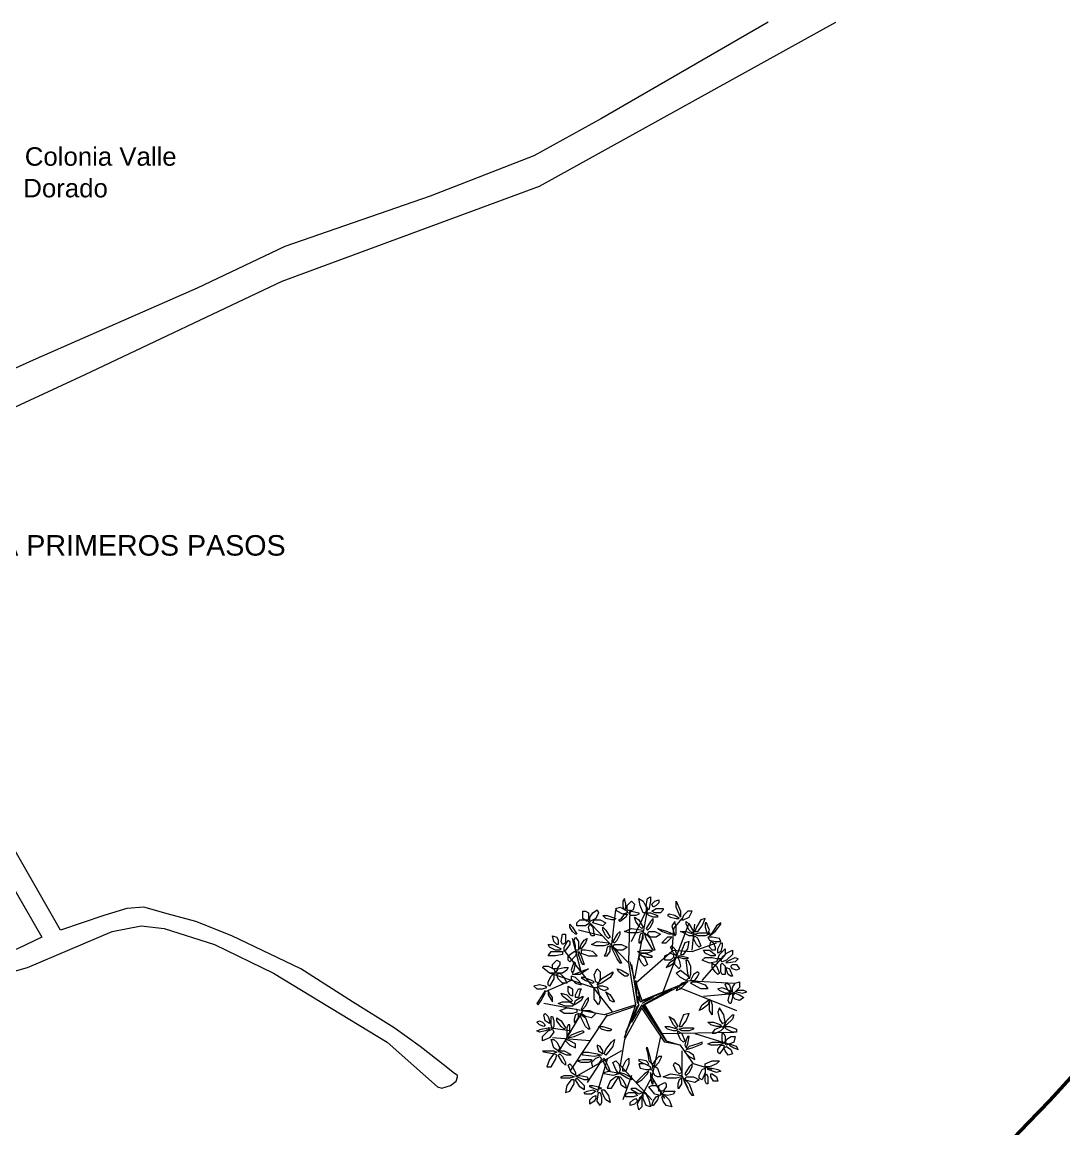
# Model space of a CAD drawing. Header units: millimetres. Extents: x 2424 to 2568, y 1542 to 1762.
# Drawn here: x 2518.33 to 2538.78, y 1638.09 to 1659.82 of the extents above; entities that cross this region are included whole.
import ezdxf

# ---------------------------------------------------------------- set-up
doc = ezdxf.new("R2010")
doc.units = ezdxf.units.MM
doc.layers.add('PDF_0', color=7, linetype='Continuous')
doc.layers.add('PDF_Text', color=7, linetype='Continuous')
doc.styles.add('PDF ArialMT', font='arial.ttf')

msp = doc.modelspace()

# ---------------------------------------------------------------- linework, layer by layer
at = {"layer": 'PDF_0', "lineweight": 9}
for points in [[(2532.974, 1659.817), (2529.698, 1657.925), (2528.371, 1657.19), (2526.337, 1656.4), (2523.485, 1655.411), (2521.762, 1654.592), (2518.6, 1653.209), (2516.03, 1652.051)], [(2516.566, 1651.514), (2519.56, 1652.898), (2523.429, 1654.733), (2528.484, 1656.597), (2534.301, 1659.817)], [(2517.216, 1640.924), (2518.43, 1641.263), (2520.096, 1641.969), (2520.661, 1642.082), (2521.113, 1642.026), (2522.101, 1641.715), (2523.259, 1641.15), (2525.49, 1639.795), (2526.479, 1638.919), (2526.563, 1638.891), (2526.733, 1638.948), (2526.846, 1639.032), (2526.874, 1639.117), (2526.874, 1639.145), (2526.789, 1639.202), (2526.648, 1639.315), (2526.14, 1639.71), (2525.631, 1640.077), (2524.812, 1640.585), (2523.796, 1641.235), (2522.44, 1641.884), (2521.734, 1642.167), (2521.198, 1642.308), (2520.718, 1642.449), (2520.379, 1642.421), (2519.927, 1642.28), (2519.08, 1641.997), (2516.905, 1645.782)], [(2530.291, 1641.771), (2530.601, 1642.421), (2530.347, 1641.037), (2530.263, 1641.376)], [(2529.896, 1641.659), (2529.98, 1642.393)], [(2530.234, 1641.376), (2530.263, 1642.393)], [(2531.279, 1642.223), (2531.11, 1642.026), (2531.082, 1641.574), (2530.376, 1640.953), (2530.489, 1640.614), (2531.392, 1640.981), (2530.545, 1640.529), (2530.969, 1639.823), (2531.251, 1639.738)], [(2529.698, 1641.884), (2529.246, 1641.997)], [(2530.376, 1640.529), (2530.234, 1641.348), (2529.472, 1642.139)], [(2530.912, 1640.783), (2531.42, 1642.139)], [(2531.477, 1641.602), (2531.533, 1642.11)], [(2529.302, 1641.178), (2529.133, 1641.828)], [(2529.924, 1640.388), (2528.964, 1641.602)], [(2531.082, 1641.602), (2531.477, 1641.574), (2531.957, 1641.743)], [(2531.675, 1641.009), (2532.098, 1641.489)], [(2529.528, 1640.868), (2528.681, 1641.15)], [(2530.291, 1641.32), (2530.404, 1640.557), (2530.376, 1641.009), (2530.46, 1640.585), (2531.082, 1640.84), (2530.517, 1640.529), (2530.969, 1639.823), (2530.489, 1640.529), (2530.291, 1640.19), (2530.432, 1640.529), (2530.178, 1639.992), (2530.404, 1640.501), (2530.432, 1640.529), (2530.404, 1640.698), (2530.46, 1640.585), (2530.714, 1640.67), (2530.489, 1640.557)], [(2529.105, 1641.009), (2528.596, 1640.783)], [(2531.364, 1641.009), (2532.296, 1640.953)], [(2531.223, 1640.868), (2532.352, 1640.416)], [(2531.703, 1640.698), (2532.352, 1640.755)], [(2530.15, 1639.879), (2530.376, 1640.529), (2529.754, 1640.331), (2528.568, 1640.557)], [(2530.376, 1640.501), (2529.783, 1640.303)], [(2531.872, 1639.258), (2531.505, 1639.371), (2531.251, 1639.738), (2530.94, 1639.795), (2530.489, 1640.472), (2530.15, 1639.851), (2530.065, 1639.343), (2530.686, 1638.665)], [(2529.331, 1640.416), (2528.851, 1639.597)], [(2529.811, 1640.331), (2529.077, 1639.23)], [(2529.077, 1640.021), (2528.653, 1640.077)], [(2529.472, 1639.823), (2528.738, 1639.879)], [(2530.856, 1639.908), (2530.686, 1639.117)], [(2530.884, 1639.964), (2532.296, 1639.992)], [(2531.533, 1639.964), (2532.183, 1639.766)], [(2530.093, 1639.625), (2529.19, 1639.117)], [(2531.279, 1639.625), (2531.279, 1639.145), (2531.392, 1638.891)], [(2529.67, 1639.399), (2529.415, 1639.004)], [(2529.811, 1639.456), (2529.613, 1638.806)], [(2530.291, 1639.145), (2530.121, 1638.665)], [(2530.94, 1638.693), (2530.686, 1639.117), (2530.432, 1638.637)]]:
    msp.add_lwpolyline(points, dxfattribs=at)
for points in [[(2513.714, 1650.187), (2514.279, 1649.311), (2515.267, 1647.758), (2516.538, 1645.584), (2518.035, 1643.042), (2518.713, 1641.856), (2518.233, 1641.63), (2517.414, 1641.376), (2516.708, 1641.15), (2515.691, 1640.698), (2515.013, 1641.63), (2514.11, 1643.268), (2513.036, 1645.104), (2511.737, 1647.278), (2510.834, 1648.973), (2511.737, 1649.34), (2512.754, 1649.707)], [(2530.573, 1642.477), (2530.601, 1642.619), (2530.658, 1642.647), (2530.658, 1642.562), (2530.63, 1642.393), (2530.601, 1642.421)], [(2530.121, 1642.308), (2530.008, 1642.365), (2529.98, 1642.421), (2530.065, 1642.449), (2530.206, 1642.365), (2530.206, 1642.336)], [(2530.15, 1642.393), (2530.178, 1642.421), (2530.178, 1642.506), (2530.15, 1642.619), (2530.121, 1642.562), (2530.121, 1642.449)], [(2530.263, 1642.365), (2530.206, 1642.393), (2530.206, 1642.477), (2530.291, 1642.562), (2530.347, 1642.506), (2530.319, 1642.393)], [(2530.573, 1642.336), (2530.517, 1642.336), (2530.46, 1642.477), (2530.432, 1642.619), (2530.517, 1642.562), (2530.573, 1642.449)], [(2530.714, 1642.449), (2530.686, 1642.506), (2530.743, 1642.562), (2530.827, 1642.59), (2530.827, 1642.534), (2530.771, 1642.477)], [(2530.856, 1642.336), (2530.743, 1642.336), (2530.686, 1642.365), (2530.771, 1642.421), (2530.912, 1642.421), (2530.912, 1642.393)], [(2531.166, 1642.449), (2531.166, 1642.562), (2531.251, 1642.365), (2531.251, 1642.252), (2531.223, 1642.308)], [(2529.444, 1642.336), (2529.444, 1642.223), (2529.415, 1642.167), (2529.331, 1642.223), (2529.331, 1642.365), (2529.387, 1642.365)], [(2529.613, 1642.393), (2529.641, 1642.336), (2529.585, 1642.223), (2529.472, 1642.167), (2529.472, 1642.252), (2529.528, 1642.336)], [(2529.896, 1642.195), (2529.783, 1642.223), (2529.726, 1642.28), (2529.811, 1642.28), (2529.98, 1642.223), (2529.952, 1642.195)], [(2530.093, 1642.223), (2530.15, 1642.308), (2530.206, 1642.308), (2530.178, 1642.252), (2530.065, 1642.167), (2530.037, 1642.195)], [(2530.376, 1642.28), (2530.263, 1642.28), (2530.234, 1642.336), (2530.291, 1642.365), (2530.432, 1642.336), (2530.432, 1642.308)], [(2530.432, 1642.082), (2530.376, 1642.167), (2530.347, 1642.252), (2530.432, 1642.195), (2530.517, 1642.054), (2530.489, 1642.026)], [(2530.714, 1642.252), (2530.63, 1642.28), (2530.573, 1642.336), (2530.658, 1642.336), (2530.799, 1642.28), (2530.799, 1642.252)], [(2530.658, 1642.054), (2530.714, 1642.167), (2530.714, 1642.223), (2530.658, 1642.167), (2530.573, 1642.026), (2530.601, 1641.997)], [(2531.053, 1642.252), (2531.166, 1642.223), (2531.223, 1642.223), (2531.138, 1642.28), (2531.025, 1642.308), (2530.997, 1642.28)], [(2531.279, 1642.195), (2531.307, 1642.195), (2531.42, 1642.252), (2531.477, 1642.365), (2531.392, 1642.365), (2531.307, 1642.28)], [(2531.533, 1641.969), (2531.59, 1641.969), (2531.675, 1642.082), (2531.731, 1642.223), (2531.646, 1642.195), (2531.562, 1642.054)], [(2529.133, 1641.969), (2529.077, 1642.054), (2529.077, 1642.11), (2529.133, 1642.054), (2529.218, 1641.913), (2529.19, 1641.913)], [(2529.274, 1642.195), (2529.415, 1642.195), (2529.472, 1642.139), (2529.387, 1642.082), (2529.218, 1642.082), (2529.218, 1642.139)], [(2529.472, 1641.941), (2529.444, 1642.054), (2529.472, 1642.11), (2529.528, 1642.054), (2529.557, 1641.884), (2529.5, 1641.884)], [(2529.528, 1642.139), (2529.557, 1642.195), (2529.67, 1642.195), (2529.783, 1642.139), (2529.726, 1642.082), (2529.613, 1642.11)], [(2529.783, 1641.884), (2529.726, 1641.997), (2529.726, 1642.054), (2529.783, 1641.997), (2529.867, 1641.856), (2529.839, 1641.828)], [(2530.404, 1641.941), (2530.234, 1641.941), (2530.15, 1641.969), (2530.291, 1642.026), (2530.517, 1641.997), (2530.517, 1641.969)], [(2530.884, 1641.969), (2530.799, 1642.026), (2530.997, 1641.969), (2531.11, 1641.913), (2531.025, 1641.913)], [(2531.138, 1641.884), (2531.166, 1641.913), (2531.166, 1642.054), (2531.138, 1642.167), (2531.082, 1642.082), (2531.11, 1641.969)], [(2531.42, 1641.997), (2531.364, 1642.11), (2531.364, 1642.167), (2531.42, 1642.11), (2531.505, 1641.969), (2531.477, 1641.941)], [(2531.731, 1642.054), (2531.759, 1641.969), (2531.788, 1641.913), (2531.816, 1641.997), (2531.759, 1642.139), (2531.731, 1642.139)], [(2531.957, 1642.082), (2531.872, 1641.941), (2531.816, 1641.884), (2531.929, 1641.969), (2532.042, 1642.11), (2532.042, 1642.139)], [(2528.851, 1641.715), (2528.822, 1641.715), (2528.766, 1641.771), (2528.738, 1641.884), (2528.822, 1641.856), (2528.851, 1641.8)], [(2528.992, 1641.856), (2528.992, 1641.743), (2528.935, 1641.715), (2528.907, 1641.771), (2528.935, 1641.913), (2528.992, 1641.913)], [(2529.077, 1641.715), (2528.992, 1641.602), (2528.964, 1641.574), (2528.964, 1641.659), (2529.048, 1641.8), (2529.077, 1641.771)], [(2529.19, 1641.687), (2529.161, 1641.8), (2529.19, 1641.856), (2529.246, 1641.771), (2529.246, 1641.602), (2529.19, 1641.602)], [(2529.302, 1641.715), (2529.359, 1641.8), (2529.415, 1641.828), (2529.387, 1641.743), (2529.302, 1641.63), (2529.274, 1641.63)], [(2529.754, 1641.687), (2529.585, 1641.687), (2529.5, 1641.715), (2529.613, 1641.771), (2529.839, 1641.743), (2529.839, 1641.715)], [(2530.008, 1641.8), (2530.065, 1641.913), (2530.065, 1641.969), (2530.008, 1641.913), (2529.924, 1641.771), (2529.952, 1641.743)], [(2530.432, 1641.743), (2530.46, 1641.743), (2530.517, 1641.828), (2530.517, 1641.941), (2530.46, 1641.913), (2530.432, 1641.8)], [(2530.658, 1641.687), (2530.573, 1641.828), (2530.545, 1641.941), (2530.658, 1641.828), (2530.743, 1641.602), (2530.714, 1641.602)], [(2530.601, 1641.913), (2530.63, 1641.969), (2530.743, 1641.969), (2530.856, 1641.913), (2530.771, 1641.856), (2530.658, 1641.856)], [(2530.969, 1641.743), (2531.053, 1641.828), (2531.082, 1641.856), (2530.997, 1641.856), (2530.884, 1641.743), (2530.912, 1641.743)], [(2531.42, 1641.884), (2531.307, 1641.941), (2531.251, 1641.969), (2531.364, 1641.969), (2531.505, 1641.913), (2531.505, 1641.884)], [(2531.251, 1641.517), (2531.307, 1641.517), (2531.392, 1641.63), (2531.42, 1641.771), (2531.336, 1641.743), (2531.279, 1641.602)], [(2531.562, 1641.715), (2531.505, 1641.828), (2531.533, 1641.884), (2531.59, 1641.828), (2531.646, 1641.687), (2531.618, 1641.659)], [(2531.731, 1641.884), (2531.59, 1641.884), (2531.533, 1641.913), (2531.618, 1641.941), (2531.816, 1641.941), (2531.816, 1641.913)], [(2531.788, 1641.856), (2531.816, 1641.8), (2531.929, 1641.771), (2532.042, 1641.771), (2532.013, 1641.828), (2531.872, 1641.856)], [(2531.929, 1641.602), (2531.872, 1641.602), (2531.816, 1641.659), (2531.844, 1641.771), (2531.901, 1641.743), (2531.929, 1641.659)], [(2528.794, 1641.602), (2528.681, 1641.659), (2528.653, 1641.715), (2528.738, 1641.715), (2528.907, 1641.63), (2528.879, 1641.602)], [(2528.935, 1641.574), (2528.935, 1641.517), (2528.794, 1641.489), (2528.653, 1641.489), (2528.709, 1641.574), (2528.851, 1641.574)], [(2529.048, 1641.489), (2529.161, 1641.574), (2529.218, 1641.574), (2529.19, 1641.489), (2529.077, 1641.376), (2529.048, 1641.404)], [(2529.302, 1641.376), (2529.246, 1641.517), (2529.246, 1641.574), (2529.302, 1641.489), (2529.359, 1641.32), (2529.331, 1641.32)], [(2529.302, 1641.602), (2529.302, 1641.546), (2529.444, 1641.489), (2529.613, 1641.489), (2529.528, 1641.574), (2529.387, 1641.602)], [(2529.754, 1641.489), (2529.811, 1641.489), (2529.867, 1641.574), (2529.867, 1641.687), (2529.811, 1641.659), (2529.783, 1641.546)], [(2530.008, 1641.433), (2529.924, 1641.602), (2529.896, 1641.687), (2529.98, 1641.574), (2530.093, 1641.348), (2530.065, 1641.348)], [(2529.924, 1641.659), (2529.952, 1641.715), (2530.093, 1641.715), (2530.206, 1641.659), (2530.121, 1641.602), (2530.008, 1641.602)], [(2530.601, 1641.546), (2530.46, 1641.546), (2530.404, 1641.574), (2530.517, 1641.602), (2530.686, 1641.602), (2530.686, 1641.574)], [(2531.138, 1641.63), (2531.166, 1641.546), (2531.166, 1641.489), (2531.11, 1641.546), (2531.053, 1641.659), (2531.082, 1641.687)], [(2531.844, 1641.489), (2531.731, 1641.546), (2531.703, 1641.602), (2531.816, 1641.602), (2531.929, 1641.517), (2531.929, 1641.489)], [(2532.07, 1641.687), (2532.042, 1641.574), (2531.985, 1641.546), (2531.985, 1641.63), (2532.042, 1641.743), (2532.07, 1641.743)], [(2532.126, 1641.517), (2532.042, 1641.433), (2531.985, 1641.433), (2532.013, 1641.517), (2532.126, 1641.63), (2532.126, 1641.602)], [(2532.07, 1641.376), (2532.042, 1641.404), (2532.155, 1641.546), (2532.268, 1641.602), (2532.268, 1641.517), (2532.155, 1641.404)], [(2528.879, 1641.32), (2528.822, 1641.235), (2528.738, 1641.235), (2528.738, 1641.32), (2528.822, 1641.404), (2528.879, 1641.376)], [(2529.133, 1641.291), (2529.105, 1641.207), (2529.133, 1641.15), (2529.161, 1641.207), (2529.19, 1641.348), (2529.161, 1641.376)], [(2530.489, 1641.348), (2530.432, 1641.461), (2530.46, 1641.517), (2530.545, 1641.461), (2530.601, 1641.32), (2530.545, 1641.291)], [(2530.601, 1641.461), (2530.489, 1641.489), (2530.46, 1641.546), (2530.545, 1641.546), (2530.686, 1641.489), (2530.686, 1641.461)], [(2531.11, 1641.517), (2531.11, 1641.461), (2531.053, 1641.404), (2530.94, 1641.404), (2530.94, 1641.489), (2531.053, 1641.546)], [(2531.138, 1641.404), (2531.11, 1641.404), (2531.025, 1641.348), (2530.969, 1641.263), (2531.025, 1641.291), (2531.11, 1641.348)], [(2531.223, 1641.404), (2531.251, 1641.291), (2531.223, 1641.235), (2531.138, 1641.32), (2531.138, 1641.461), (2531.195, 1641.461)], [(2531.307, 1641.433), (2531.223, 1641.461), (2531.195, 1641.489), (2531.251, 1641.489), (2531.392, 1641.461), (2531.392, 1641.433)], [(2531.449, 1641.291), (2531.449, 1641.122), (2531.42, 1641.037), (2531.392, 1641.15), (2531.364, 1641.404), (2531.392, 1641.404)], [(2531.985, 1641.433), (2531.957, 1641.376), (2531.816, 1641.348), (2531.675, 1641.404), (2531.731, 1641.461), (2531.872, 1641.461)], [(2531.929, 1641.178), (2531.872, 1641.263), (2531.872, 1641.348), (2531.957, 1641.291), (2532.013, 1641.15), (2531.985, 1641.122)], [(2532.042, 1641.178), (2532.042, 1641.32), (2532.07, 1641.348), (2532.126, 1641.291), (2532.126, 1641.122), (2532.07, 1641.122)], [(2532.211, 1641.404), (2532.324, 1641.461), (2532.381, 1641.433), (2532.324, 1641.376), (2532.155, 1641.348), (2532.155, 1641.376)], [(2528.653, 1641.291), (2528.766, 1641.235), (2528.794, 1641.15), (2528.681, 1641.15), (2528.54, 1641.263), (2528.568, 1641.291)], [(2528.653, 1640.981), (2528.709, 1641.094), (2528.766, 1641.15), (2528.766, 1641.037), (2528.681, 1640.896), (2528.653, 1640.924)], [(2529.048, 1641.263), (2529.02, 1641.207), (2528.935, 1641.15), (2528.794, 1641.15), (2528.851, 1641.235), (2528.964, 1641.263)], [(2528.822, 1641.122), (2528.879, 1641.15), (2528.964, 1641.065), (2529.02, 1640.953), (2528.935, 1640.953), (2528.851, 1641.037)], [(2529.359, 1641.207), (2529.444, 1641.235), (2529.274, 1641.122), (2529.133, 1641.122), (2529.218, 1641.15)], [(2529.641, 1640.953), (2529.585, 1640.981), (2529.557, 1641.122), (2529.613, 1641.235), (2529.67, 1641.178), (2529.67, 1641.037)], [(2529.867, 1641.065), (2529.698, 1640.953), (2529.613, 1640.924), (2529.698, 1641.037), (2529.924, 1641.178), (2529.924, 1641.15)], [(2530.15, 1641.094), (2530.037, 1641.178), (2530.008, 1641.235), (2530.093, 1641.207), (2530.234, 1641.122), (2530.206, 1641.094)], [(2531.42, 1641.065), (2531.364, 1641.009), (2531.251, 1641.065), (2531.166, 1641.15), (2531.251, 1641.207), (2531.364, 1641.122)], [(2531.618, 1641.15), (2531.59, 1641.178), (2531.505, 1641.122), (2531.449, 1641.009), (2531.533, 1641.009), (2531.59, 1641.094)], [(2532.183, 1641.122), (2532.155, 1641.207), (2532.155, 1641.263), (2532.211, 1641.235), (2532.268, 1641.094), (2532.239, 1641.094)], [(2532.239, 1641.291), (2532.268, 1641.32), (2532.352, 1641.32), (2532.409, 1641.235), (2532.352, 1641.207), (2532.268, 1641.235)], [(2528.625, 1640.868), (2528.596, 1640.896), (2528.484, 1640.924), (2528.371, 1640.896), (2528.427, 1640.84), (2528.54, 1640.84)], [(2529.105, 1641.094), (2529.105, 1641.037), (2529.19, 1640.953), (2529.302, 1640.924), (2529.274, 1640.981), (2529.19, 1641.065)], [(2529.5, 1641.009), (2529.359, 1641.065), (2529.302, 1641.065), (2529.387, 1641.009), (2529.528, 1640.953), (2529.557, 1640.981)], [(2531.279, 1640.953), (2531.195, 1640.868), (2531.166, 1640.811), (2531.251, 1640.84), (2531.364, 1640.953), (2531.364, 1640.981)], [(2531.562, 1640.981), (2531.731, 1640.924), (2531.788, 1640.84), (2531.646, 1640.84), (2531.449, 1640.953), (2531.477, 1640.981)], [(2532.211, 1640.924), (2532.239, 1640.811), (2532.239, 1640.755), (2532.183, 1640.811), (2532.126, 1640.924), (2532.155, 1640.953)], [(2532.268, 1640.868), (2532.324, 1640.953), (2532.409, 1640.981), (2532.409, 1640.868), (2532.296, 1640.755), (2532.268, 1640.783)], [(2528.512, 1640.614), (2528.596, 1640.755), (2528.596, 1640.811), (2528.54, 1640.727), (2528.427, 1640.557), (2528.455, 1640.529)], [(2528.738, 1640.67), (2528.681, 1640.755), (2528.653, 1640.811), (2528.653, 1640.727), (2528.738, 1640.585), (2528.738, 1640.614)], [(2529.048, 1640.614), (2528.935, 1640.698), (2528.907, 1640.755), (2529.02, 1640.727), (2529.133, 1640.614), (2529.105, 1640.585)], [(2529.133, 1640.698), (2529.077, 1640.727), (2529.048, 1640.783), (2529.048, 1640.896), (2529.133, 1640.84), (2529.133, 1640.755)], [(2529.302, 1640.614), (2529.218, 1640.557), (2529.161, 1640.529), (2529.19, 1640.614), (2529.331, 1640.698), (2529.331, 1640.67)], [(2529.274, 1640.783), (2529.246, 1640.67), (2529.19, 1640.67), (2529.19, 1640.727), (2529.246, 1640.84), (2529.302, 1640.84)], [(2529.641, 1640.783), (2529.67, 1640.614), (2529.641, 1640.529), (2529.557, 1640.642), (2529.557, 1640.868), (2529.613, 1640.868)], [(2529.839, 1640.84), (2529.811, 1640.868), (2529.726, 1640.896), (2529.613, 1640.896), (2529.67, 1640.84), (2529.754, 1640.811)], [(2529.867, 1640.614), (2529.811, 1640.727), (2529.783, 1640.783), (2529.867, 1640.727), (2529.952, 1640.585), (2529.924, 1640.585)], [(2532.126, 1640.755), (2532.013, 1640.811), (2531.985, 1640.84), (2532.07, 1640.868), (2532.211, 1640.811), (2532.211, 1640.755)], [(2532.183, 1640.614), (2532.211, 1640.727), (2532.268, 1640.755), (2532.268, 1640.67), (2532.239, 1640.557), (2532.211, 1640.557)], [(2532.268, 1640.698), (2532.324, 1640.755), (2532.409, 1640.727), (2532.494, 1640.67), (2532.409, 1640.614), (2532.324, 1640.642)], [(2532.352, 1640.811), (2532.352, 1640.783), (2532.465, 1640.755), (2532.55, 1640.783), (2532.494, 1640.811), (2532.409, 1640.811)], [(2529.161, 1640.529), (2529.133, 1640.501), (2528.992, 1640.501), (2528.851, 1640.557), (2528.935, 1640.585), (2529.077, 1640.585)], [(2529.133, 1640.359), (2528.964, 1640.359), (2528.879, 1640.416), (2529.02, 1640.472), (2529.218, 1640.444), (2529.218, 1640.388)], [(2529.387, 1640.501), (2529.444, 1640.614), (2529.444, 1640.67), (2529.387, 1640.614), (2529.302, 1640.444), (2529.331, 1640.444)], [(2531.788, 1640.529), (2531.675, 1640.444), (2531.618, 1640.416), (2531.675, 1640.529), (2531.816, 1640.642), (2531.816, 1640.614)], [(2531.872, 1640.529), (2531.872, 1640.388), (2531.872, 1640.331), (2531.816, 1640.416), (2531.816, 1640.614), (2531.844, 1640.614)], [(2532.07, 1640.162), (2532.126, 1640.19), (2532.098, 1640.331), (2532.013, 1640.472), (2531.985, 1640.388), (2532.013, 1640.247)], [(2528.653, 1640.303), (2528.681, 1640.218), (2528.681, 1640.162), (2528.596, 1640.218), (2528.568, 1640.331), (2528.596, 1640.359)], [(2528.766, 1640.218), (2528.766, 1640.105), (2528.738, 1640.049), (2528.709, 1640.134), (2528.709, 1640.303), (2528.738, 1640.303)], [(2528.907, 1640.105), (2528.822, 1640.218), (2528.822, 1640.275), (2528.907, 1640.218), (2528.992, 1640.077), (2528.964, 1640.049)], [(2529.161, 1640.19), (2529.19, 1640.19), (2529.246, 1640.275), (2529.246, 1640.359), (2529.19, 1640.331), (2529.161, 1640.247)], [(2529.387, 1640.105), (2529.302, 1640.275), (2529.274, 1640.359), (2529.387, 1640.275), (2529.472, 1640.049), (2529.444, 1640.049)], [(2529.302, 1640.359), (2529.331, 1640.416), (2529.472, 1640.416), (2529.585, 1640.359), (2529.5, 1640.275), (2529.387, 1640.303)], [(2531.11, 1640.134), (2531.053, 1640.247), (2531.025, 1640.303), (2531.11, 1640.247), (2531.195, 1640.105), (2531.166, 1640.077)], [(2531.223, 1640.105), (2531.279, 1640.105), (2531.364, 1640.218), (2531.42, 1640.359), (2531.307, 1640.331), (2531.251, 1640.19)], [(2532.268, 1640.247), (2532.155, 1640.134), (2532.098, 1640.105), (2532.155, 1640.218), (2532.268, 1640.331), (2532.296, 1640.331)], [(2528.596, 1640.134), (2528.568, 1640.105), (2528.484, 1640.134), (2528.427, 1640.19), (2528.484, 1640.218), (2528.54, 1640.19)], [(2528.596, 1640.021), (2528.484, 1639.992), (2528.427, 1640.021), (2528.512, 1640.049), (2528.653, 1640.077), (2528.681, 1640.049)], [(2528.738, 1640.049), (2528.766, 1639.992), (2528.681, 1639.879), (2528.54, 1639.823), (2528.54, 1639.908), (2528.653, 1640.021)], [(2529.02, 1640.077), (2529.02, 1639.964), (2529.02, 1639.908), (2529.077, 1639.992), (2529.077, 1640.134), (2529.048, 1640.134)], [(2529.811, 1640.021), (2529.698, 1640.049), (2529.641, 1640.105), (2529.726, 1640.105), (2529.896, 1640.049), (2529.867, 1640.021)], [(2531.11, 1640.021), (2530.997, 1640.049), (2530.94, 1640.105), (2531.025, 1640.105), (2531.195, 1640.049), (2531.166, 1640.021)], [(2531.42, 1640.021), (2531.279, 1640.021), (2531.223, 1640.049), (2531.307, 1640.077), (2531.505, 1640.077), (2531.505, 1640.049)], [(2531.957, 1640.105), (2531.844, 1640.134), (2531.788, 1640.19), (2531.901, 1640.19), (2532.042, 1640.134), (2532.042, 1640.105)], [(2532.042, 1640.021), (2531.929, 1639.964), (2531.872, 1639.964), (2531.929, 1640.049), (2532.07, 1640.105), (2532.098, 1640.077)], [(2532.268, 1639.992), (2532.155, 1640.049), (2532.098, 1640.105), (2532.211, 1640.105), (2532.352, 1640.049), (2532.352, 1639.992)], [(2528.822, 1639.795), (2528.879, 1639.682), (2528.851, 1639.625), (2528.766, 1639.682), (2528.709, 1639.851), (2528.766, 1639.851)], [(2528.992, 1639.851), (2528.992, 1639.823), (2529.077, 1639.738), (2529.19, 1639.682), (2529.19, 1639.766), (2529.077, 1639.823)], [(2529.246, 1639.992), (2529.105, 1639.936), (2529.048, 1639.879), (2529.161, 1639.908), (2529.359, 1639.992), (2529.331, 1640.021)], [(2529.783, 1639.654), (2529.896, 1639.795), (2529.952, 1639.851), (2529.924, 1639.71), (2529.783, 1639.541), (2529.754, 1639.569)], [(2531.251, 1639.851), (2531.195, 1639.964), (2531.195, 1640.021), (2531.279, 1639.964), (2531.336, 1639.823), (2531.307, 1639.795)], [(2531.364, 1639.851), (2531.336, 1639.738), (2531.364, 1639.682), (2531.392, 1639.766), (2531.42, 1639.908), (2531.392, 1639.908)], [(2532.126, 1639.908), (2532.126, 1639.823), (2532.098, 1639.766), (2532.07, 1639.823), (2532.07, 1639.964), (2532.098, 1639.964)], [(2532.155, 1639.851), (2532.239, 1639.908), (2532.324, 1639.908), (2532.296, 1639.795), (2532.155, 1639.738), (2532.126, 1639.766)], [(2528.625, 1639.625), (2528.766, 1639.625), (2528.822, 1639.597), (2528.738, 1639.569), (2528.568, 1639.597), (2528.54, 1639.625)], [(2528.964, 1639.625), (2529.077, 1639.569), (2529.105, 1639.541), (2529.02, 1639.541), (2528.879, 1639.597), (2528.879, 1639.625)], [(2529.444, 1639.597), (2529.613, 1639.569), (2529.698, 1639.541), (2529.557, 1639.512), (2529.331, 1639.541), (2529.331, 1639.597)], [(2529.613, 1639.738), (2529.613, 1639.71), (2529.641, 1639.625), (2529.726, 1639.569), (2529.726, 1639.625), (2529.67, 1639.71)], [(2530.601, 1639.597), (2530.63, 1639.428), (2530.686, 1639.371), (2530.658, 1639.484), (2530.601, 1639.682), (2530.573, 1639.682)], [(2531.336, 1639.625), (2531.336, 1639.597), (2531.42, 1639.512), (2531.533, 1639.456), (2531.505, 1639.541), (2531.42, 1639.597)], [(2531.59, 1639.766), (2531.42, 1639.71), (2531.364, 1639.654), (2531.477, 1639.682), (2531.675, 1639.766), (2531.675, 1639.795)], [(2531.985, 1639.738), (2531.844, 1639.738), (2531.788, 1639.766), (2531.872, 1639.795), (2532.07, 1639.795), (2532.07, 1639.766)], [(2531.985, 1639.654), (2532.042, 1639.738), (2532.098, 1639.738), (2532.098, 1639.682), (2532.013, 1639.569), (2531.985, 1639.597)], [(2532.098, 1639.682), (2532.155, 1639.71), (2532.239, 1639.654), (2532.268, 1639.569), (2532.183, 1639.541), (2532.126, 1639.625)], [(2532.211, 1639.766), (2532.211, 1639.738), (2532.296, 1639.682), (2532.381, 1639.654), (2532.352, 1639.71), (2532.268, 1639.738)], [(2528.822, 1639.541), (2528.766, 1639.569), (2528.681, 1639.456), (2528.625, 1639.315), (2528.709, 1639.315), (2528.794, 1639.456)], [(2528.935, 1639.512), (2528.992, 1639.399), (2528.992, 1639.343), (2528.935, 1639.399), (2528.851, 1639.541), (2528.879, 1639.569)], [(2529.444, 1639.399), (2529.302, 1639.399), (2529.218, 1639.428), (2529.331, 1639.456), (2529.5, 1639.456), (2529.5, 1639.428)], [(2529.67, 1639.512), (2529.698, 1639.456), (2529.641, 1639.371), (2529.528, 1639.315), (2529.5, 1639.399), (2529.585, 1639.484)], [(2529.754, 1639.371), (2529.811, 1639.258), (2529.867, 1639.23), (2529.839, 1639.315), (2529.754, 1639.484), (2529.726, 1639.456)], [(2530.037, 1639.371), (2530.065, 1639.258), (2530.037, 1639.173), (2529.98, 1639.258), (2529.924, 1639.399), (2529.98, 1639.428)], [(2530.121, 1639.315), (2530.178, 1639.428), (2530.234, 1639.484), (2530.234, 1639.371), (2530.178, 1639.23), (2530.121, 1639.23)], [(2530.489, 1639.399), (2530.601, 1639.343), (2530.63, 1639.371), (2530.573, 1639.428), (2530.432, 1639.456), (2530.432, 1639.428)], [(2530.686, 1639.343), (2530.743, 1639.315), (2530.827, 1639.399), (2530.884, 1639.512), (2530.827, 1639.512), (2530.743, 1639.428)], [(2531.166, 1639.23), (2531.11, 1639.343), (2531.138, 1639.399), (2531.223, 1639.343), (2531.279, 1639.202), (2531.223, 1639.173)], [(2531.731, 1639.315), (2531.731, 1639.371), (2531.872, 1639.428), (2532.013, 1639.428), (2531.957, 1639.371), (2531.816, 1639.315)], [(2529.133, 1639.315), (2529.19, 1639.202), (2529.19, 1639.145), (2529.105, 1639.202), (2529.048, 1639.343), (2529.077, 1639.371)], [(2529.839, 1639.23), (2529.98, 1639.202), (2530.037, 1639.173), (2529.924, 1639.145), (2529.754, 1639.173), (2529.754, 1639.202)], [(2530.15, 1639.173), (2530.263, 1639.117), (2530.291, 1639.06), (2530.206, 1639.089), (2530.065, 1639.173), (2530.065, 1639.202)], [(2530.489, 1639.06), (2530.601, 1639.173), (2530.63, 1639.23), (2530.545, 1639.173), (2530.376, 1639.004), (2530.404, 1639.004)], [(2530.658, 1639.258), (2530.658, 1639.315), (2530.545, 1639.371), (2530.432, 1639.371), (2530.46, 1639.286), (2530.573, 1639.258)], [(2530.714, 1639.06), (2530.686, 1639.145), (2530.658, 1639.202), (2530.658, 1639.117), (2530.686, 1638.976), (2530.714, 1638.976)], [(2530.743, 1639.145), (2530.686, 1639.258), (2530.714, 1639.343), (2530.799, 1639.286), (2530.856, 1639.117), (2530.799, 1639.117)], [(2531.166, 1639.089), (2530.997, 1639.089), (2530.912, 1639.117), (2531.053, 1639.173), (2531.279, 1639.145), (2531.279, 1639.117)], [(2531.42, 1639.202), (2531.477, 1639.315), (2531.477, 1639.371), (2531.42, 1639.315), (2531.336, 1639.173), (2531.364, 1639.145)], [(2531.618, 1639.145), (2531.675, 1639.258), (2531.731, 1639.286), (2531.731, 1639.202), (2531.675, 1639.06), (2531.618, 1639.089)], [(2531.731, 1639.032), (2531.731, 1639.145), (2531.759, 1639.173), (2531.788, 1639.117), (2531.788, 1638.976), (2531.759, 1638.976)], [(2531.872, 1639.286), (2531.985, 1639.258), (2532.042, 1639.23), (2531.957, 1639.202), (2531.788, 1639.258), (2531.788, 1639.286)], [(2531.844, 1639.173), (2531.872, 1639.173), (2531.957, 1639.117), (2531.985, 1639.032), (2531.901, 1639.032), (2531.844, 1639.117)], [(2528.964, 1639.145), (2529.105, 1639.145), (2529.161, 1639.117), (2529.077, 1639.089), (2528.907, 1639.089), (2528.907, 1639.117)], [(2529.161, 1639.06), (2529.105, 1639.06), (2529.02, 1638.948), (2528.992, 1638.806), (2529.077, 1638.835), (2529.161, 1638.976)], [(2529.274, 1639.032), (2529.359, 1638.948), (2529.359, 1638.863), (2529.274, 1638.919), (2529.19, 1639.06), (2529.218, 1639.089)], [(2529.274, 1639.145), (2529.415, 1639.117), (2529.444, 1639.06), (2529.359, 1639.06), (2529.218, 1639.117), (2529.218, 1639.145)], [(2529.528, 1638.948), (2529.641, 1638.919), (2529.698, 1638.891), (2529.613, 1638.863), (2529.472, 1638.919), (2529.472, 1638.948)], [(2530.037, 1639.117), (2529.98, 1639.117), (2529.867, 1639.032), (2529.811, 1638.891), (2529.896, 1638.891), (2529.98, 1639.032)], [(2530.121, 1639.06), (2530.178, 1638.948), (2530.178, 1638.891), (2530.093, 1638.948), (2530.037, 1639.117), (2530.065, 1639.117)], [(2530.771, 1638.948), (2530.856, 1638.835), (2530.856, 1638.75), (2530.743, 1638.778), (2530.63, 1638.919), (2530.686, 1638.948)], [(2530.969, 1638.919), (2530.912, 1638.835), (2530.827, 1638.835), (2530.827, 1638.948), (2530.94, 1639.004), (2530.969, 1638.976)], [(2531.195, 1638.891), (2531.223, 1638.891), (2531.279, 1638.976), (2531.279, 1639.089), (2531.223, 1639.06), (2531.195, 1638.976)], [(2531.42, 1638.835), (2531.336, 1639.004), (2531.307, 1639.089), (2531.42, 1638.976), (2531.505, 1638.75), (2531.477, 1638.75)], [(2531.336, 1639.06), (2531.364, 1639.117), (2531.505, 1639.117), (2531.618, 1639.06), (2531.533, 1639.004), (2531.42, 1639.032)], [(2529.415, 1638.835), (2529.528, 1638.863), (2529.585, 1638.835), (2529.5, 1638.778), (2529.387, 1638.778), (2529.359, 1638.806)], [(2529.585, 1638.75), (2529.585, 1638.693), (2529.557, 1638.637), (2529.472, 1638.58), (2529.472, 1638.665), (2529.528, 1638.722)], [(2529.698, 1638.722), (2529.698, 1638.609), (2529.67, 1638.552), (2529.613, 1638.637), (2529.641, 1638.806), (2529.67, 1638.806)], [(2529.698, 1638.863), (2529.754, 1638.863), (2529.839, 1638.75), (2529.867, 1638.609), (2529.783, 1638.665), (2529.726, 1638.778)], [(2530.234, 1638.806), (2530.347, 1638.806), (2530.404, 1638.75), (2530.319, 1638.722), (2530.178, 1638.722), (2530.178, 1638.778)], [(2530.376, 1638.891), (2530.46, 1638.835), (2530.517, 1638.806), (2530.432, 1638.778), (2530.291, 1638.863), (2530.291, 1638.891)], [(2530.517, 1638.806), (2530.573, 1638.778), (2530.63, 1638.665), (2530.658, 1638.524), (2530.573, 1638.552), (2530.517, 1638.693)], [(2530.714, 1638.637), (2530.771, 1638.722), (2530.827, 1638.75), (2530.799, 1638.665), (2530.714, 1638.552), (2530.686, 1638.552)], [(2531.138, 1638.835), (2531.11, 1638.778), (2530.997, 1638.75), (2530.884, 1638.778), (2530.94, 1638.835), (2531.053, 1638.835)], [(2530.884, 1638.722), (2530.94, 1638.75), (2531.025, 1638.665), (2531.082, 1638.524), (2530.969, 1638.552), (2530.912, 1638.637)], [(2530.376, 1638.693), (2530.404, 1638.637), (2530.347, 1638.58), (2530.263, 1638.552), (2530.263, 1638.609), (2530.319, 1638.665)], [(2530.489, 1638.637), (2530.489, 1638.524), (2530.432, 1638.467), (2530.404, 1638.58), (2530.46, 1638.722), (2530.489, 1638.722)]]:
    msp.add_lwpolyline(points, close=True, dxfattribs=at)
at = {"layer": 'PDF_0', "lineweight": 50}
msp.add_arc((2501.698, 1673.414), 50.62, 235.8655, 321.5039, dxfattribs=at)

# ---------------------------------------------------------------- texts
at = {"layer": 'PDF_Text', "attachment_point": 4, "style": 'PDF ArialMT'}
for s, insert, char_height in [('Colonia Valle', (2518.378, 1657.177), 0.36216), ('Dorado', (2518.349, 1656.556), 0.3622), ('CLINICA PRIMEROS PASOS', (2516.034, 1649.544), 0.4024)]:
    msp.add_mtext(s, dxfattribs=dict(at, insert=insert, char_height=char_height))

doc.saveas('drawing.dxf')
